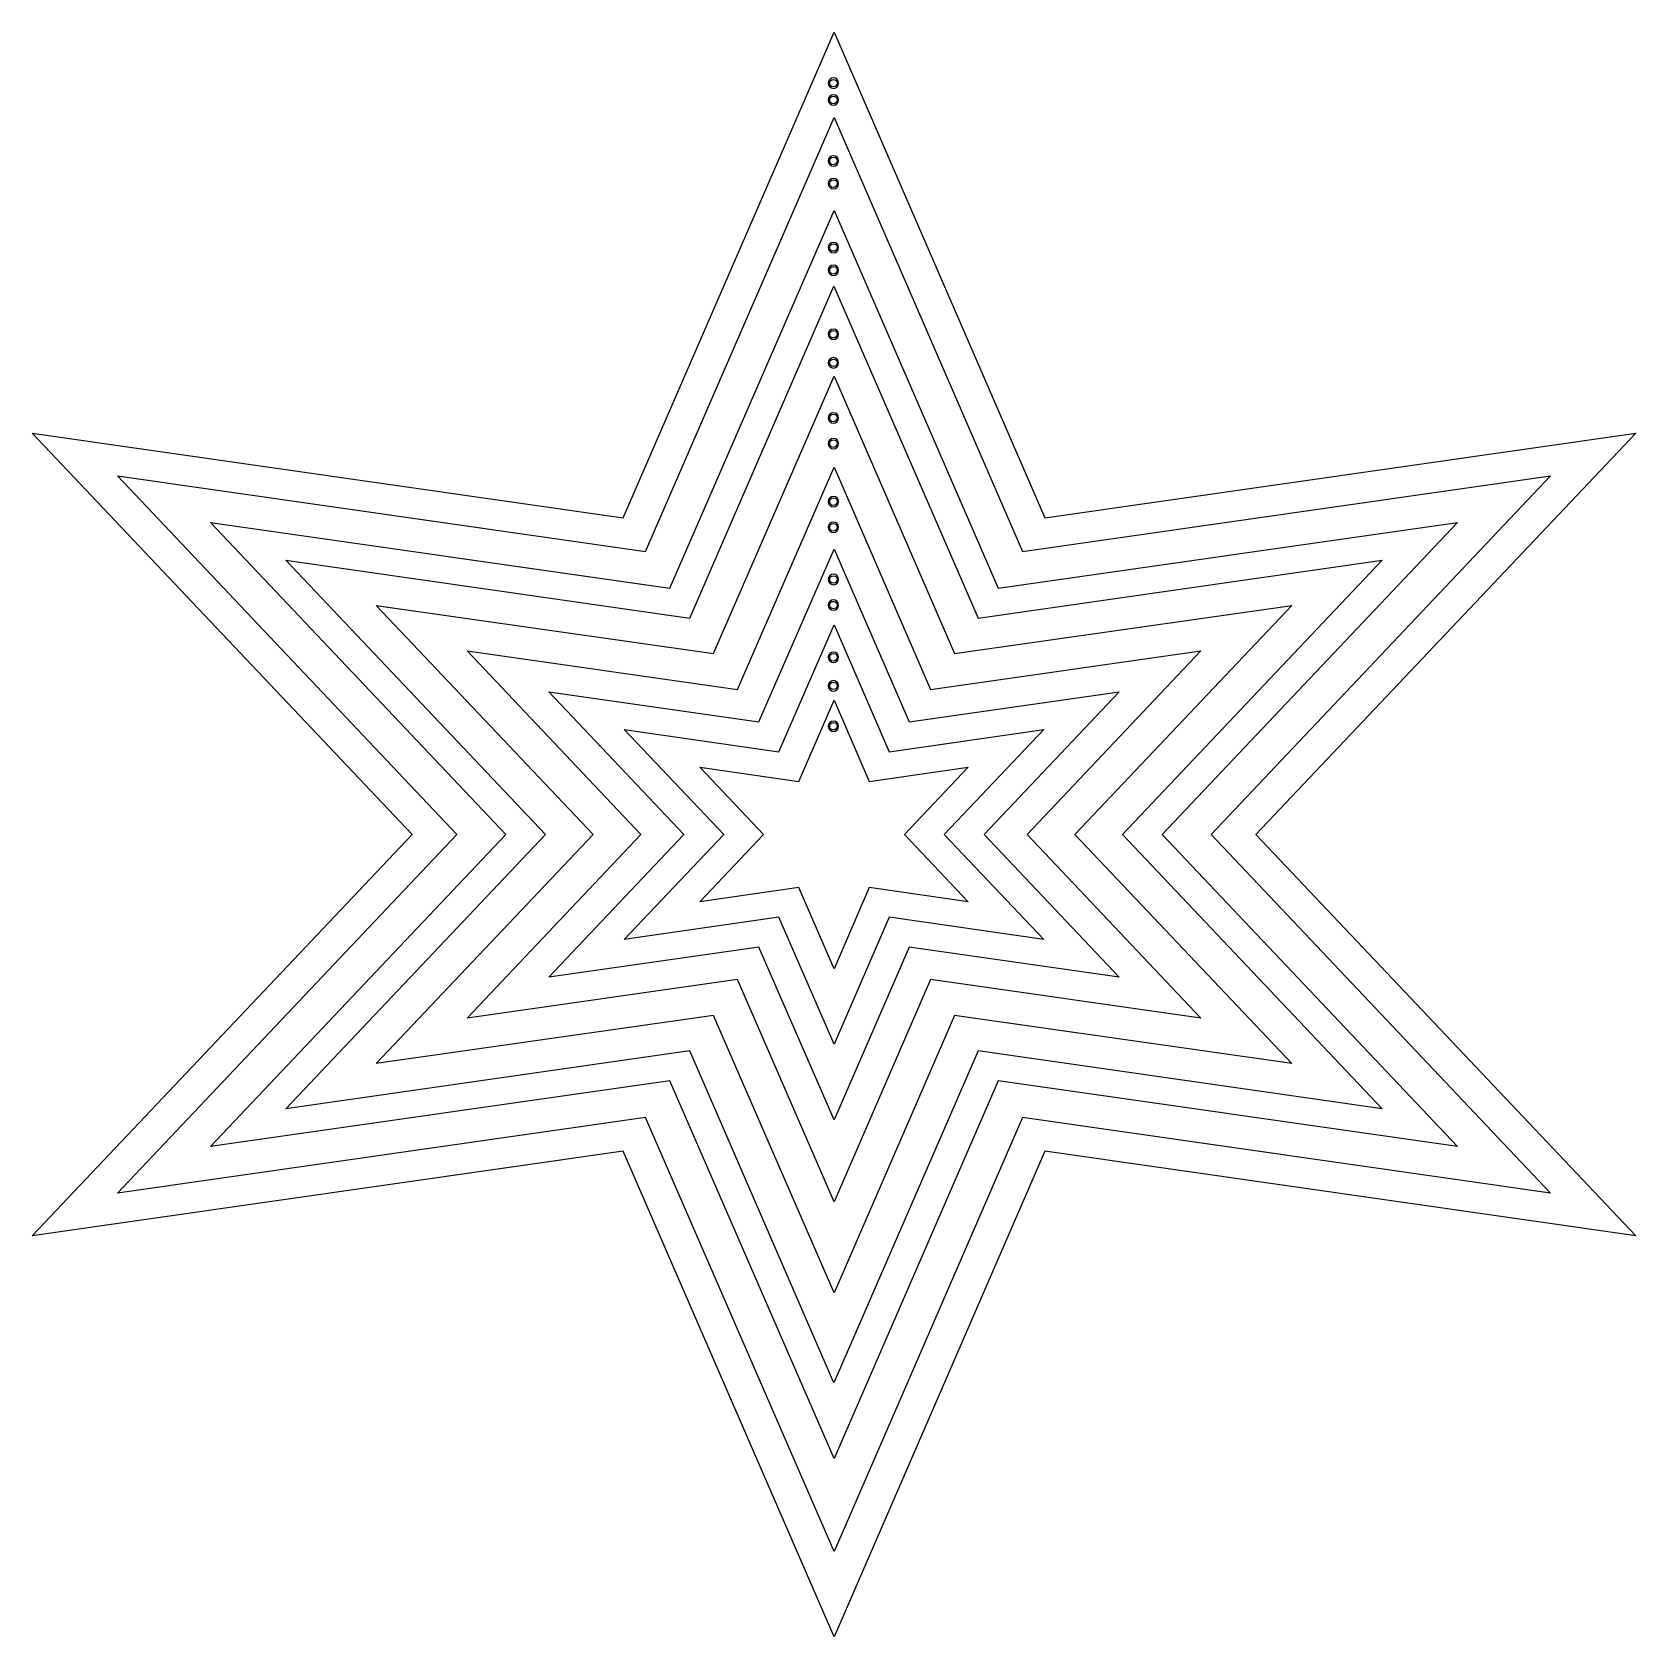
# Model space of a CAD drawing. Extents: x 0 to 308, y 0 to 308.
import ezdxf

# ---------------------------------------------------------------- set-up
doc = ezdxf.new("R2010")
doc.units = 0
doc.layers.get('0').update_dxf_attribs({"linetype": 'CONTINUOUS'})

msp = doc.modelspace()

# ---------------------------------------------------------------- linework, layer by layer
at = {"color": 7}
for p, q in [((113.410805, 214.583701), (153.843235, 307.675371)), ((113.410805, 214.583701), (153.843235, 307.675371)), ((153.843235, 307.675371), (194.275647, 214.583698)), ((153.843235, 307.675371), (194.275647, 214.583698)), ((153.735419, 298.896913), (153.735419, 298.896913)), ((153.735419, 298.614691), (153.735419, 298.614691)), ((153.735419, 295.674509), (153.735419, 295.674509)), ((153.735419, 295.392286), (153.735419, 295.392286)), ((117.70926, 208.132668), (153.843247, 291.3276)), ((153.843247, 291.3276), (189.977217, 208.132665)), ((153.735419, 283.984886), (153.735419, 283.984886)), ((153.735419, 283.702664), (153.735419, 283.702664)), ((153.735419, 279.633041), (153.735419, 279.633041)), ((153.735419, 279.350819), (153.735419, 279.350819)), ((122.40543, 201.084713), (153.843232, 273.467149)), ((153.843232, 273.467149), (185.281021, 201.08471)), ((153.735419, 267.379526), (153.735419, 267.379526)), ((153.735419, 267.097303), (153.735419, 267.097303)), ((153.735419, 263.027681), (153.735419, 263.027681)), ((153.735419, 262.745459), (153.735419, 262.745459)), ((126.208466, 195.377165), (153.843222, 259.003466)), ((153.843222, 259.003466), (181.477965, 195.377163)), ((153.735419, 250.774165), (153.735419, 250.774165)), ((153.735419, 250.491943), (153.735419, 250.491943)), ((153.735419, 245.293432), (153.735419, 245.293432)), ((153.735419, 245.01121), (153.735419, 245.01121)), ((130.751109, 188.559672), (153.843242, 241.727038)), ((153.843242, 241.727038), (176.935365, 188.55967)), ((153.735419, 234.732698), (153.735419, 234.732698)), ((153.735419, 234.450476), (153.735419, 234.450476)), ((72.978392, 153.903354), (0.151575, 230.789361)), ((0.151575, 230.789361), (113.410805, 214.583701)), ((72.978392, 153.903354), (0.151575, 230.789361)), ((0.151575, 230.789361), (113.410805, 214.583701)), ((194.275647, 214.583698), (307.534877, 230.789361)), ((194.275647, 214.583698), (307.534877, 230.789361)), ((307.534877, 230.789361), (234.708077, 153.903346)), ((307.534877, 230.789361), (234.708077, 153.903346)), ((153.735419, 229.81696), (153.735419, 229.81696)), ((153.735419, 229.534737), (153.735419, 229.534737)), ((81.57529, 153.903354), (16.490821, 222.615476)), ((16.490821, 222.615476), (117.70926, 208.132668)), ((135.341135, 181.671049), (153.84325, 224.270352)), ((153.84325, 224.270352), (172.345357, 181.671048)), ((189.977217, 208.132665), (291.195656, 222.615476)), ((291.195656, 222.615476), (226.111203, 153.903347)), ((153.735419, 218.691782), (153.735419, 218.691782)), ((153.735419, 218.40956), (153.735419, 218.40956)), ((90.967642, 153.903355), (34.341931, 213.685251)), ((34.341931, 213.685251), (122.40543, 201.084713)), ((153.735419, 213.775494), (153.735419, 213.775494)), ((153.735419, 213.493271), (153.735419, 213.493271)), ((185.281021, 201.08471), (273.34452, 213.685251)), ((273.34452, 213.685251), (216.718823, 153.903349)), ((98.573722, 153.903357), (48.798052, 206.453411)), ((48.798052, 206.453411), (126.208466, 195.377165)), ((139.467959, 175.477579), (153.843249, 208.575277)), ((153.843249, 208.575277), (168.218532, 175.477577)), ((181.477965, 195.377163), (258.888379, 206.453411)), ((258.888379, 206.453411), (209.112721, 153.903352)), ((153.735419, 203.779755), (153.735419, 203.779755)), ((153.735419, 203.497533), (153.735419, 203.497533)), ((107.658985, 153.903358), (66.065478, 197.815197)), ((66.065478, 197.815197), (130.751109, 188.559672)), ((153.735419, 198.863467), (153.735419, 198.863467)), ((153.735419, 198.581245), (153.735419, 198.581245)), ((176.935365, 188.55967), (241.620996, 197.815197)), ((241.620996, 197.815197), (200.027499, 153.903353)), ((143.271381, 169.769479), (153.843257, 194.110194)), ((153.843257, 194.110194), (164.415129, 169.769478)), ((116.839028, 153.90336), (83.513054, 189.086856)), ((83.513054, 189.086856), (135.341135, 181.671049)), ((153.735419, 188.867729), (153.735419, 188.867729)), ((153.735419, 188.585506), (153.735419, 188.585506)), ((172.345357, 181.671048), (224.173439, 189.086856)), ((224.173439, 189.086856), (190.847472, 153.903357)), ((153.735419, 183.386996), (153.735419, 183.386996)), ((153.735419, 183.104773), (153.735419, 183.104773)), ((125.092676, 153.903362), (99.199931, 181.239319)), ((99.199931, 181.239319), (139.467959, 175.477579)), ((147.072514, 164.064775), (153.843239, 179.653713)), ((153.843239, 179.653713), (160.613961, 164.064774)), ((168.218532, 175.477577), (208.48656, 181.239319)), ((208.48656, 181.239319), (182.593822, 153.903359)), ((153.735419, 175.648485), (153.735419, 175.648485)), ((153.735419, 175.366263), (153.735419, 175.366263)), ((132.699509, 153.903366), (113.657466, 174.006779)), ((113.657466, 174.006779), (143.271381, 169.769479)), ((164.415129, 169.769478), (194.029044, 174.006779)), ((194.029044, 174.006779), (174.987005, 153.903364)), ((140.301793, 153.90337), (128.106376, 166.778541)), ((128.106376, 166.778541), (147.072514, 164.064775)), ((160.613961, 164.064774), (179.580099, 166.778541)), ((179.580099, 166.778541), (167.384685, 153.903368)), ((0.151575, 77.01734), (72.978392, 153.903354)), ((0.151575, 77.01734), (72.978392, 153.903354)), ((16.490821, 85.191227), (81.57529, 153.903354)), ((34.341931, 94.121454), (90.967642, 153.903355)), ((48.798052, 101.353299), (98.573722, 153.903357)), ((66.065478, 109.991515), (107.658985, 153.903358)), ((83.513054, 118.719862), (116.839028, 153.90336)), ((99.199931, 126.567403), (125.092676, 153.903362)), ((113.657466, 133.799951), (132.699509, 153.903366)), ((128.106376, 141.028197), (140.301793, 153.90337)), ((167.384685, 153.903368), (179.580099, 141.028197)), ((174.987005, 153.903364), (194.029044, 133.79995)), ((182.593822, 153.903359), (208.48656, 126.567402)), ((190.847472, 153.903357), (224.173439, 118.719862)), ((200.027499, 153.903353), (241.620996, 109.991514)), ((209.112721, 153.903352), (258.888379, 101.353298)), ((216.718823, 153.903349), (273.34452, 94.121453)), ((226.111203, 153.903347), (291.195656, 85.191226)), ((234.708077, 153.903346), (307.534877, 77.017339)), ((234.708077, 153.903346), (307.534877, 77.017339)), ((147.072514, 143.741964), (128.106376, 141.028197)), ((153.843239, 128.153025), (147.072514, 143.741964)), ((160.613961, 143.741963), (153.843239, 128.153025)), ((179.580099, 141.028197), (160.613961, 143.741963)), ((143.271381, 138.037251), (113.657466, 133.799951)), ((153.843257, 113.696536), (143.271381, 138.037251)), ((164.415129, 138.03725), (153.843257, 113.696536)), ((194.029044, 133.79995), (164.415129, 138.03725)), ((139.467959, 132.329144), (99.199931, 126.567403)), ((153.843249, 99.231444), (139.467959, 132.329144)), ((168.218532, 132.329143), (153.843249, 99.231444)), ((208.48656, 126.567402), (168.218532, 132.329143)), ((135.341135, 126.13567), (83.513054, 118.719862)), ((153.84325, 83.536365), (135.341135, 126.13567)), ((172.345357, 126.135668), (153.84325, 83.536365)), ((224.173439, 118.719862), (172.345357, 126.135668)), ((130.751109, 119.247041), (66.065478, 109.991515)), ((153.843242, 66.079673), (130.751109, 119.247041)), ((176.935365, 119.247039), (153.843242, 66.079673)), ((241.620996, 109.991514), (176.935365, 119.247039)), ((126.208466, 112.429546), (48.798052, 101.353299)), ((153.843222, 48.803242), (126.208466, 112.429546)), ((181.477965, 112.429544), (153.843222, 48.803242)), ((258.888379, 101.353298), (181.477965, 112.429544)), ((122.40543, 106.721994), (34.341931, 94.121454)), ((153.843232, 34.339555), (122.40543, 106.721994)), ((185.281021, 106.721992), (153.843232, 34.339555)), ((273.34452, 94.121453), (185.281021, 106.721992)), ((117.70926, 99.674037), (16.490821, 85.191227)), ((153.843247, 16.479101), (117.70926, 99.674037)), ((189.977217, 99.674034), (153.843247, 16.479101)), ((291.195656, 85.191226), (189.977217, 99.674034)), ((113.410805, 93.223002), (0.151575, 77.01734)), ((113.410805, 93.223002), (0.151575, 77.01734)), ((153.843235, 0.131329), (113.410805, 93.223002)), ((153.843235, 0.131329), (113.410805, 93.223002)), ((194.275647, 93.222999), (153.843235, 0.131329)), ((194.275647, 93.222999), (153.843235, 0.131329)), ((307.534877, 77.017339), (194.275647, 93.222999)), ((307.534877, 77.017339), (194.275647, 93.222999))]:
    msp.add_line(p, q, dxfattribs=at)
for points in [[(153.735419, 298.896913), (153.184804, 298.896911), (152.735506, 298.447621), (152.735506, 297.897009)], [(153.017728, 297.897009), (153.017728, 298.295097), (153.337316, 298.614688), (153.735419, 298.614691)], [(154.735304, 297.897009), (154.735304, 298.447621), (154.286035, 298.896911), (153.735419, 298.896913)], [(153.735419, 298.614691), (154.133494, 298.614688), (154.453082, 298.295097), (154.453082, 297.897009)], [(152.735506, 297.897009), (152.735506, 297.346396), (153.184804, 296.897104), (153.735419, 296.897104)], [(153.735419, 295.674509), (153.184804, 295.674506), (152.735506, 295.225216), (152.735506, 294.674604)], [(153.735419, 297.179326), (153.337316, 297.179326), (153.017728, 297.49892), (153.017728, 297.897009)], [(153.017728, 294.674604), (153.017728, 295.072692), (153.337316, 295.392286), (153.735419, 295.392286)], [(153.735419, 296.897104), (154.286006, 296.897104), (154.735304, 297.346396), (154.735304, 297.897009)], [(154.453082, 297.897009), (154.453082, 297.49892), (154.133494, 297.179326), (153.735419, 297.179326)], [(154.735304, 294.674604), (154.735304, 295.225216), (154.286006, 295.674506), (153.735419, 295.674509)], [(153.735419, 295.392286), (154.133494, 295.392286), (154.453082, 295.072692), (154.453082, 294.674604)], [(152.735506, 294.674604), (152.735506, 294.123991), (153.184804, 293.674148), (153.735419, 293.674148)], [(153.735419, 293.956371), (153.337316, 293.956371), (153.017728, 294.276515), (153.017728, 294.674604)], [(153.735419, 293.674148), (154.286035, 293.674148), (154.735304, 294.123991), (154.735304, 294.674604)], [(154.453082, 294.674604), (154.453082, 294.276515), (154.133494, 293.956371), (153.735419, 293.956371)], [(153.735419, 283.984886), (153.184804, 283.984884), (152.735506, 283.535594), (152.735506, 282.984981)], [(152.735506, 282.984981), (152.735506, 282.434369), (153.184804, 281.985078), (153.735419, 281.985077)], [(153.017728, 282.984981), (153.017728, 283.38307), (153.337316, 283.702663), (153.735419, 283.702664)], [(153.735419, 282.267299), (153.337316, 282.2673), (153.017728, 282.586893), (153.017728, 282.984981)], [(154.735304, 282.984981), (154.735304, 283.535594), (154.286035, 283.984884), (153.735419, 283.984886)], [(153.735419, 283.702664), (154.133494, 283.702663), (154.453082, 283.38307), (154.453082, 282.984981)], [(153.735419, 281.985077), (154.286035, 281.985078), (154.735304, 282.434369), (154.735304, 282.984981)], [(154.453082, 282.984981), (154.453082, 282.586893), (154.133494, 282.2673), (153.735419, 282.267299)], [(153.735419, 279.633041), (153.184804, 279.63304), (152.735506, 279.183749), (152.735506, 278.633137)], [(152.735506, 278.633137), (152.735506, 278.082524), (153.184804, 277.633233), (153.735419, 277.633232)], [(153.017728, 278.633137), (153.017728, 279.031225), (153.337316, 279.350818), (153.735419, 279.350819)], [(153.735419, 277.915455), (153.337316, 277.915455), (153.017728, 278.235048), (153.017728, 278.633137)], [(154.735304, 278.633137), (154.735304, 279.183749), (154.286035, 279.63304), (153.735419, 279.633041)], [(153.735419, 279.350819), (154.133494, 279.350818), (154.453082, 279.031225), (154.453082, 278.633137)], [(153.735419, 277.633232), (154.286035, 277.633233), (154.735304, 278.082524), (154.735304, 278.633137)], [(154.453082, 278.633137), (154.453082, 278.235048), (154.133494, 277.915455), (153.735419, 277.915455)], [(153.735419, 267.379526), (153.184804, 267.379524), (152.735506, 266.930233), (152.735506, 266.379621)], [(152.735506, 266.379621), (152.735506, 265.829009), (153.184804, 265.379167), (153.735419, 265.379165)], [(153.017728, 266.379621), (153.017728, 266.777709), (153.337316, 267.097302), (153.735419, 267.097303)], [(153.735419, 265.661388), (153.337316, 265.661388), (153.017728, 265.981533), (153.017728, 266.379621)], [(154.735304, 266.379621), (154.735304, 266.930233), (154.286035, 267.379524), (153.735419, 267.379526)], [(153.735419, 267.097303), (154.133494, 267.097302), (154.453082, 266.777709), (154.453082, 266.379621)], [(153.735419, 265.379165), (154.286035, 265.379167), (154.735304, 265.829009), (154.735304, 266.379621)], [(154.453082, 266.379621), (154.453082, 265.981533), (154.133494, 265.661388), (153.735419, 265.661388)], [(153.735419, 263.027681), (153.184804, 263.02768), (152.735506, 262.578389), (152.735506, 262.027777)], [(152.735506, 262.027777), (152.735506, 261.477164), (153.184804, 261.027873), (153.735419, 261.027872)], [(153.017728, 262.027777), (153.017728, 262.425865), (153.337316, 262.745458), (153.735419, 262.745459)], [(153.735419, 261.310094), (153.337316, 261.310095), (153.017728, 261.629688), (153.017728, 262.027777)], [(154.735304, 262.027777), (154.735304, 262.578389), (154.286035, 263.02768), (153.735419, 263.027681)], [(153.735419, 262.745459), (154.133494, 262.745458), (154.453082, 262.425865), (154.453082, 262.027777)], [(153.735419, 261.027872), (154.286035, 261.027873), (154.735304, 261.477164), (154.735304, 262.027777)], [(154.453082, 262.027777), (154.453082, 261.629688), (154.133494, 261.310095), (153.735419, 261.310094)], [(153.735419, 250.774165), (153.184804, 250.774164), (152.735506, 250.324322), (152.735506, 249.77371)], [(152.735506, 249.77371), (152.735506, 249.223097), (153.184804, 248.773806), (153.735419, 248.773805)], [(153.017728, 249.77371), (153.017728, 250.171798), (153.337316, 250.491942), (153.735419, 250.491943)], [(153.735419, 249.056027), (153.337316, 249.056028), (153.017728, 249.375621), (153.017728, 249.77371)], [(154.735304, 249.77371), (154.735304, 250.324322), (154.286035, 250.774164), (153.735419, 250.774165)], [(153.735419, 250.491943), (154.133494, 250.491942), (154.453082, 250.171798), (154.453082, 249.77371)], [(153.735419, 248.773805), (154.286035, 248.773806), (154.735304, 249.223097), (154.735304, 249.77371)], [(154.453082, 249.77371), (154.453082, 249.375621), (154.133494, 249.056028), (153.735419, 249.056027)], [(153.735419, 245.293432), (153.184804, 245.29343), (152.735506, 244.84414), (152.735506, 244.293527)], [(152.735506, 244.293527), (152.735506, 243.742915), (153.184804, 243.293624), (153.735419, 243.293623)], [(153.017728, 244.293527), (153.017728, 244.691616), (153.337316, 245.011209), (153.735419, 245.01121)], [(153.735419, 243.575845), (153.337316, 243.575846), (153.017728, 243.895439), (153.017728, 244.293527)], [(154.735304, 244.293527), (154.735304, 244.84414), (154.286035, 245.29343), (153.735419, 245.293432)], [(153.735419, 245.01121), (154.133494, 245.011209), (154.453082, 244.691616), (154.453082, 244.293527)], [(153.735419, 243.293623), (154.286035, 243.293624), (154.735304, 243.742915), (154.735304, 244.293527)], [(154.453082, 244.293527), (154.453082, 243.895439), (154.133494, 243.575846), (153.735419, 243.575845)], [(153.735419, 234.732698), (153.184804, 234.732698), (152.735506, 234.283406), (152.735506, 233.732793)], [(153.017728, 233.732793), (153.017728, 234.130881), (153.337316, 234.450476), (153.735419, 234.450476)], [(154.735304, 233.732793), (154.735304, 234.283406), (154.286006, 234.732698), (153.735419, 234.732698)], [(153.735419, 234.450476), (154.133494, 234.450476), (154.453082, 234.130881), (154.453082, 233.732793)], [(152.735506, 233.732793), (152.735506, 233.18218), (153.184804, 232.732891), (153.735419, 232.732888)], [(153.735419, 233.01511), (153.337316, 233.015113), (153.017728, 233.334704), (153.017728, 233.732793)], [(153.735419, 232.732888), (154.286035, 232.732891), (154.735304, 233.18218), (154.735304, 233.732793)], [(154.453082, 233.732793), (154.453082, 233.334704), (154.133494, 233.015113), (153.735419, 233.01511)], [(153.735419, 229.81696), (153.184804, 229.81696), (152.735506, 229.367117), (152.735506, 228.816504)], [(152.735506, 228.816504), (152.735506, 228.265894), (153.184804, 227.816602), (153.735419, 227.816599)], [(153.017728, 228.816504), (153.017728, 229.214593), (153.337316, 229.534737), (153.735419, 229.534737)], [(153.735419, 228.098822), (153.337316, 228.098825), (153.017728, 228.418416), (153.017728, 228.816504)], [(154.735304, 228.816504), (154.735304, 229.367117), (154.286035, 229.81696), (153.735419, 229.81696)], [(153.735419, 229.534737), (154.133494, 229.534737), (154.453082, 229.214593), (154.453082, 228.816504)], [(153.735419, 227.816599), (154.286006, 227.816602), (154.735304, 228.265894), (154.735304, 228.816504)], [(154.453082, 228.816504), (154.453082, 228.418416), (154.133494, 228.098825), (153.735419, 228.098822)], [(153.735419, 218.691782), (153.184804, 218.691782), (152.735506, 218.24249), (152.735506, 217.691877)], [(153.017728, 217.691877), (153.017728, 218.089966), (153.337316, 218.40956), (153.735419, 218.40956)], [(154.735304, 217.691877), (154.735304, 218.24249), (154.286035, 218.691782), (153.735419, 218.691782)], [(153.735419, 218.40956), (154.133494, 218.40956), (154.453082, 218.089966), (154.453082, 217.691877)], [(152.735506, 217.691877), (152.735506, 217.141265), (153.184804, 216.691975), (153.735419, 216.691972)], [(153.735419, 216.974195), (153.337316, 216.974197), (153.017728, 217.293789), (153.017728, 217.691877)], [(153.735419, 216.691972), (154.286035, 216.691975), (154.735304, 217.141265), (154.735304, 217.691877)], [(154.453082, 217.691877), (154.453082, 217.293789), (154.133494, 216.974197), (153.735419, 216.974195)], [(153.735419, 213.775494), (153.184804, 213.775491), (152.735506, 213.326201), (152.735506, 212.775589)], [(152.735506, 212.775589), (152.735506, 212.224976), (153.184804, 211.775687), (153.735419, 211.775684)], [(153.017728, 212.775589), (153.017728, 213.173677), (153.337316, 213.493271), (153.735419, 213.493271)], [(153.735419, 212.057906), (153.337316, 212.057909), (153.017728, 212.3775), (153.017728, 212.775589)], [(154.735304, 212.775589), (154.735304, 213.326201), (154.286035, 213.775491), (153.735419, 213.775494)], [(153.735419, 213.493271), (154.133494, 213.493271), (154.453082, 213.173677), (154.453082, 212.775589)], [(153.735419, 211.775684), (154.286035, 211.775687), (154.735304, 212.224976), (154.735304, 212.775589)], [(154.453082, 212.775589), (154.453082, 212.3775), (154.133494, 212.057909), (153.735419, 212.057906)], [(153.735419, 203.779755), (153.184804, 203.779755), (152.735506, 203.330463), (152.735506, 202.779851)], [(153.017728, 202.779851), (153.017728, 203.177939), (153.337316, 203.497533), (153.735419, 203.497533)], [(154.735304, 202.779851), (154.735304, 203.330463), (154.286035, 203.779755), (153.735419, 203.779755)], [(153.735419, 203.497533), (154.133494, 203.497533), (154.453082, 203.177939), (154.453082, 202.779851)], [(152.735506, 202.779851), (152.735506, 202.229241), (153.184804, 201.779395), (153.735419, 201.779395)], [(153.735419, 202.061618), (153.337316, 202.061618), (153.017728, 202.381762), (153.017728, 202.779851)], [(153.735419, 201.779395), (154.286006, 201.779395), (154.735304, 202.229241), (154.735304, 202.779851)], [(154.453082, 202.779851), (154.453082, 202.381762), (154.133494, 202.061618), (153.735419, 202.061618)], [(153.735419, 198.863467), (153.184804, 198.863464), (152.735506, 198.414175), (152.735506, 197.863562)], [(152.735506, 197.863562), (152.735506, 197.312949), (153.184804, 196.86366), (153.735419, 196.863657)], [(153.017728, 197.863562), (153.017728, 198.261651), (153.337316, 198.581245), (153.735419, 198.581245)], [(153.735419, 197.145879), (153.337316, 197.145879), (153.017728, 197.465473), (153.017728, 197.863562)], [(154.735304, 197.863562), (154.735304, 198.414175), (154.286035, 198.863464), (153.735419, 198.863467)], [(153.735419, 198.581245), (154.133494, 198.581245), (154.453082, 198.261651), (154.453082, 197.863562)], [(153.735419, 196.863657), (154.286006, 196.86366), (154.735304, 197.312949), (154.735304, 197.863562)], [(154.453082, 197.863562), (154.453082, 197.465473), (154.133494, 197.145879), (153.735419, 197.145879)], [(153.735419, 188.867729), (153.184804, 188.867729), (152.735506, 188.417886), (152.735506, 187.867273)], [(152.735506, 187.867273), (152.735506, 187.316661), (153.184804, 186.867369), (153.735419, 186.867369)], [(153.017728, 187.867273), (153.017728, 188.265362), (153.337316, 188.585506), (153.735419, 188.585506)], [(153.735419, 187.149591), (153.337316, 187.149591), (153.017728, 187.469185), (153.017728, 187.867273)], [(154.735304, 187.867273), (154.735304, 188.417886), (154.286035, 188.867729), (153.735419, 188.867729)], [(153.735419, 188.585506), (154.133494, 188.585506), (154.453082, 188.265362), (154.453082, 187.867273)], [(153.735419, 186.867369), (154.286035, 186.867369), (154.735304, 187.316661), (154.735304, 187.867273)], [(154.453082, 187.867273), (154.453082, 187.469185), (154.133494, 187.149591), (153.735419, 187.149591)], [(153.735419, 183.386996), (153.184804, 183.386993), (152.735506, 182.937704), (152.735506, 182.387091)], [(152.735506, 182.387091), (152.735506, 181.836478), (153.184804, 181.387189), (153.735419, 181.387186)], [(153.017728, 182.387091), (153.017728, 182.785179), (153.337316, 183.104771), (153.735419, 183.104773)], [(153.735419, 181.669408), (153.337316, 181.669408), (153.017728, 181.989002), (153.017728, 182.387091)], [(154.735304, 182.387091), (154.735304, 182.937704), (154.286035, 183.386993), (153.735419, 183.386996)], [(153.735419, 183.104773), (154.133494, 183.104771), (154.453082, 182.785179), (154.453082, 182.387091)], [(153.735419, 181.387186), (154.286035, 181.387189), (154.735304, 181.836478), (154.735304, 182.387091)], [(154.453082, 182.387091), (154.453082, 181.989002), (154.133494, 181.669408), (153.735419, 181.669408)], [(153.735419, 175.648485), (153.184804, 175.648482), (152.735506, 175.199193), (152.735506, 174.64858)], [(153.017728, 174.64858), (153.017728, 175.046669), (153.337316, 175.36626), (153.735419, 175.366263)], [(154.735304, 174.64858), (154.735304, 175.199193), (154.286035, 175.648482), (153.735419, 175.648485)], [(153.735419, 175.366263), (154.133494, 175.36626), (154.453082, 175.046669), (154.453082, 174.64858)], [(152.735506, 174.64858), (152.735506, 174.097967), (153.184804, 173.648675), (153.735419, 173.648675)], [(153.735419, 173.930897), (153.337316, 173.930897), (153.017728, 174.250492), (153.017728, 174.64858)], [(153.735419, 173.648675), (154.286035, 173.648675), (154.735304, 174.097967), (154.735304, 174.64858)], [(154.453082, 174.64858), (154.453082, 174.250492), (154.133494, 173.930897), (153.735419, 173.930897)]]:
    msp.add_open_spline(points, degree=3, dxfattribs=at)

doc.saveas('drawing.dxf')
